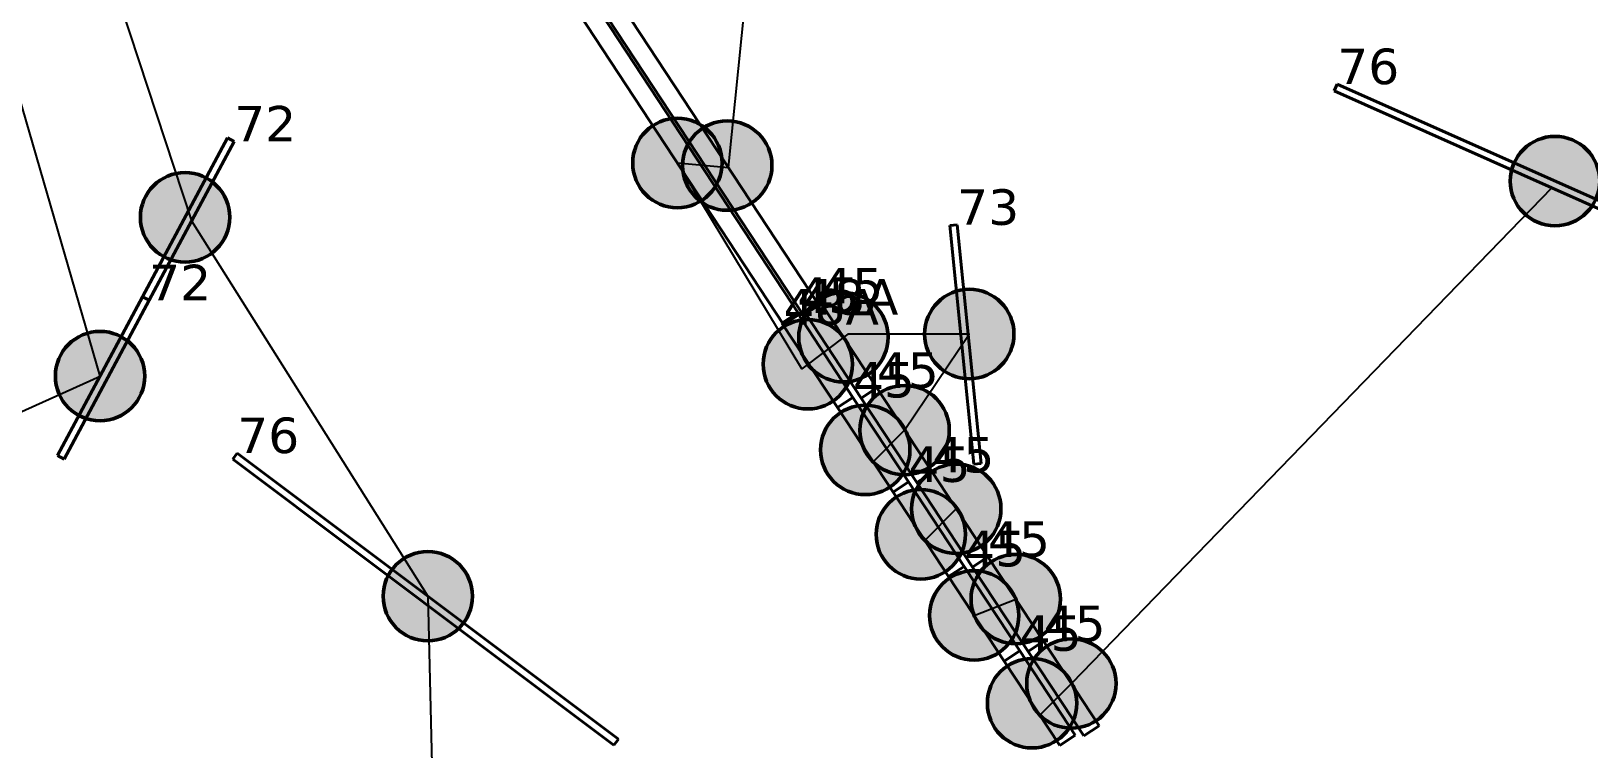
# Model space of a CAD drawing. Header units: millimetres. Extents: x -243740 to 150609, y -473655 to -165121.
# Drawn here: x 51901 to 59791, y -366017 to -362383 of the extents above; entities that cross this region are included whole.
import ezdxf

# ---------------------------------------------------------------- set-up
doc = ezdxf.new("R2010")
doc.units = ezdxf.units.MM
doc.linetypes.add('Штрих', pattern=[6.35, 3.175, -3.175])
doc.layers.add('_Гр.ЩД-1C.10.4.I6.8', color=6, linetype='Continuous')
doc.layers.add('Вставка', color=252, linetype='Continuous')
for name, color, linetype, lineweight in [('_освещение_dali', 3, 'Continuous', 50), ('A-ANNO-DIMS', 7, 'Continuous', 9), ('DLX_FL1_LUM 122', 1, 'Continuous', 40), ('DLX_LUM 14', 5, 'Continuous', 40), ('DLX_LUM 5', 5, 'Continuous', 40), ('DLX_LUM 6', 5, 'Continuous', 40), ('DLX_LUM 9', 5, 'Continuous', 40), ('АР_монолит', 252, 'Continuous', 50)]:
    doc.layers.add(name, color=color, linetype=linetype, lineweight=lineweight)
doc.styles.add('GOST 2.304', font='')
doc.styles.add('TableTextStyle', font='')
doc.styles.get('GOST 2.304').set_extended_font_data('GOST Common')
doc.styles.get('TableTextStyle').set_extended_font_data('VERDANA.TTF')
doc.linetypes.add('Truba', pattern='A,3e-05,[4,MSH_7,S=1,R=0,X=0,Y=0],-3.022072', length=3.022102)
doc.dimstyles.new('М-200', dxfattribs={"dimtxt": 400, "dimasz": 160, "dimexe": 200, "dimexo": 400, "dimgap": 50, "dimtad": 1, "dimdec": 0, "dimzin": 0, "dimdsep": 46, "dimtxsty": 'GOST 2.304', "dimblk": 'ARCHTICK', "dimcen": 180, "dimdle": 200, "dimadec": 0, "dimazin": 0, "dimtfac": 1, "dimtdec": 0, "dimtmove": 1, "dimatfit": 0, "dimfxl": 1, "dimtolj": 1, "dimtzin": 0, "dimarcsym": 0})

# ---------------------------------------------------------------- blocks, each defined once
blk = doc.blocks.new('_ArchTick')
at = {"color": 0, "linetype": 'ByBlock', "const_width": 0.15}
blk.add_lwpolyline([(-0.5, -0.5), (0.5, 0.5)], dxfattribs=at)
blk = doc.blocks.new('*D46')
at = {"layer": 'A-ANNO-DIMS', "color": 0, "lineweight": -2, "transparency": 16777216}
blk.add_arc((-165703.8, -113309.3), 107894.2, 269.999998, 325.999999, dxfattribs=at)
at = {"layer": 'Defpoints', "color": 0, "lineweight": 30, "transparency": 16777216}
for p in [(-165703.8, -113309.3), (-165703.8, -113309.3), (-75741.3, -173989.8), (-131171, -215527.9), (-165703.8, -221903.3)]:
    blk.add_point(p, dxfattribs=at)
at = {"layer": 'A-ANNO-DIMS', "color": 0, "lineweight": -2, "transparency": 16777216, "xscale": 160, "yscale": 160, "zscale": 160}
for p, rotation in [((-76255.4, -173643), 55.99999895826774), ((-165703.8, -221203.5), 179.9999981265246)]:
    blk.add_blockref('_ArchTick', p, dxfattribs=dict(at, rotation=rotation))
at = {"layer": 'A-ANNO-DIMS', "color": 0, "transparency": 16777216, "insert": (-114299.5, -207822), "char_height": 400, "attachment_point": 5, "rotation": 28.54122, "style": 'GOST 2.304'}
blk.add_mtext('\\A1;56,0%%D', dxfattribs=at)
blk = doc.blocks.new('A$Caabd1818')
at = {"layer": 'DLX_FL1_LUM 122'}
for points in [[(50843.9, 35390.9, 0), (51919.5, 33754.8, 0)], [(51919.5, 33754.8, 0), (50843.9, 35390.9, 0)], [(51919.5, 33754.8, 0), (50843.9, 35390.9, 0)], [(50843.9, 35390.9, 0), (51919.5, 33754.8, 0)], [(51742.2, 33653.4, 0), (50666.5, 35289.5, 0)], [(50666.5, 35289.5, 0), (51742.2, 33653.4, 0)], [(50666.5, 35289.5, 0), (51742.2, 33653.4, 0)], [(51742.2, 33653.4, 0), (50666.5, 35289.5, 0)], [(50745.1, 35341.1, 0), (51820.7, 33705, 0)], [(51820.7, 33705, 0), (50745.1, 35341.1, 0)], [(51820.7, 33705, 0), (50745.1, 35341.1, 0)], [(50745.1, 35341.1, 0), (51820.7, 33705, 0)], [(51840.9, 33703.2, 0), (50765.3, 35339.3, 0)], [(50765.3, 35339.3, 0), (51840.9, 33703.2, 0)], [(50765.3, 35339.3, 0), (51840.9, 33703.2, 0)], [(51840.9, 33703.2, 0), (50765.3, 35339.3, 0)], [(51820.7, 33705, 0), (51742.2, 33653.4, 0)], [(51742.2, 33653.4, 0), (51820.7, 33705, 0)], [(51742.2, 33653.4, 0), (51820.7, 33705, 0)], [(51820.7, 33705, 0), (51742.2, 33653.4, 0)], [(51820.7, 33705, 0), (51820.7, 33705, 0)], [(51820.7, 33705, 0), (51820.7, 33705, 0)], [(51919.5, 33754.8, 0), (51840.9, 33703.2, 0)], [(51840.9, 33703.2, 0), (51919.5, 33754.8, 0)], [(51840.9, 33703.2, 0), (51919.5, 33754.8, 0)], [(51919.5, 33754.8, 0), (51840.9, 33703.2, 0)], [(51840.9, 33703.2, 0), (51840.9, 33703.2, 0)], [(51840.9, 33703.2, 0), (51840.9, 33703.2, 0)], [(51919.5, 33754.8, 0), (51919.5, 33754.8, 0)], [(51919.5, 33754.8, 0), (51919.5, 33754.8, 0)], [(51742.2, 33653.4, 0), (51742.2, 33653.4, 0)], [(51742.2, 33653.4, 0), (51742.2, 33653.4, 0)]]:
    blk.add_polyline3d(points, dxfattribs=at)
at = {"layer": 'DLX_LUM 14'}
for points in [[(54531.3, 34836, 0), (54546.8, 34870.7, 0)], [(54546.8, 34870.7, 0), (54531.3, 34836, 0)], [(54546.8, 34870.7, 0), (54531.3, 34836, 0)], [(54531.3, 34836, 0), (54546.8, 34870.7, 0)], [(56736.7, 33854.4, 0), (54531.3, 34836, 0)], [(54531.3, 34836, 0), (54531.3, 34836, 0)], [(54531.3, 34836, 0), (56736.7, 33854.4, 0)], [(54531.3, 34836, 0), (54531.3, 34836, 0)], [(54531.3, 34836, 0), (56736.7, 33854.4, 0)], [(56736.7, 33854.4, 0), (54531.3, 34836, 0)], [(54546.8, 34870.7, 0), (54546.8, 34870.7, 0)], [(54546.8, 34870.7, 0), (56752.2, 33889.1, 0)], [(56752.2, 33889.1, 0), (54546.8, 34870.7, 0)], [(54546.8, 34870.7, 0), (54546.8, 34870.7, 0)], [(56752.2, 33889.1, 0), (54546.8, 34870.7, 0)], [(54546.8, 34870.7, 0), (56752.2, 33889.1, 0)], [(48952.4, 32972.2, 0), (48975.2, 33002.6, 0)], [(48975.2, 33002.6, 0), (48952.4, 32972.2, 0)], [(48975.2, 33002.6, 0), (48952.4, 32972.2, 0)], [(48952.4, 32972.2, 0), (48975.2, 33002.6, 0)], [(48975.2, 33002.6, 0), (48975.2, 33002.6, 0)], [(48975.2, 33002.6, 0), (50905.8, 31553.4, 0)], [(50905.8, 31553.4, 0), (48975.2, 33002.6, 0)], [(48975.2, 33002.6, 0), (48975.2, 33002.6, 0)], [(50905.8, 31553.4, 0), (48975.2, 33002.6, 0)], [(48975.2, 33002.6, 0), (50905.8, 31553.4, 0)], [(50883, 31523, 0), (48952.4, 32972.2, 0)], [(48952.4, 32972.2, 0), (48952.4, 32972.2, 0)], [(48952.4, 32972.2, 0), (50883, 31523, 0)], [(48952.4, 32972.2, 0), (48952.4, 32972.2, 0)], [(48952.4, 32972.2, 0), (50883, 31523, 0)], [(50883, 31523, 0), (48952.4, 32972.2, 0)], [(50905.8, 31553.4, 0), (50883, 31523, 0)], [(50883, 31523, 0), (50905.8, 31553.4, 0)], [(50883, 31523, 0), (50905.8, 31553.4, 0)], [(50905.8, 31553.4, 0), (50883, 31523, 0)], [(50883, 31523, 0), (50883, 31523, 0)], [(50883, 31523, 0), (50883, 31523, 0)], [(50905.8, 31553.4, 0), (50905.8, 31553.4, 0)], [(50905.8, 31553.4, 0), (50905.8, 31553.4, 0)]]:
    blk.add_polyline3d(points, dxfattribs=at)
at = {"layer": 'DLX_LUM 5'}
for points in [[(51733.6, 33660.2, 0), (51812.1, 33711.9, 0)], [(51812.1, 33711.9, 0), (51733.6, 33660.2, 0)], [(51812.1, 33711.9, 0), (51733.6, 33660.2, 0)], [(51733.6, 33660.2, 0), (51812.1, 33711.9, 0)], [(51812.1, 33711.9, 0), (51812.1, 33711.9, 0)], [(51812.1, 33711.9, 0), (52093.6, 33284.3, 0)], [(52093.6, 33284.3, 0), (51812.1, 33711.9, 0)], [(51812.1, 33711.9, 0), (51812.1, 33711.9, 0)], [(52093.6, 33284.3, 0), (51812.1, 33711.9, 0)], [(51812.1, 33711.9, 0), (52093.6, 33284.3, 0)], [(51854.4, 33708.4, 0), (51932.9, 33760.1, 0)], [(51932.9, 33760.1, 0), (51854.4, 33708.4, 0)], [(51932.9, 33760.1, 0), (51854.4, 33708.4, 0)], [(51854.4, 33708.4, 0), (51932.9, 33760.1, 0)], [(52136, 33280.8, 0), (51854.4, 33708.4, 0)], [(51854.4, 33708.4, 0), (51854.4, 33708.4, 0)], [(51854.4, 33708.4, 0), (52136, 33280.8, 0)], [(51854.4, 33708.4, 0), (51854.4, 33708.4, 0)], [(51854.4, 33708.4, 0), (52136, 33280.8, 0)], [(52136, 33280.8, 0), (51854.4, 33708.4, 0)], [(51932.9, 33760.1, 0), (51932.9, 33760.1, 0)], [(51932.9, 33760.1, 0), (52214.5, 33332.5, 0)], [(52214.5, 33332.5, 0), (51932.9, 33760.1, 0)], [(51932.9, 33760.1, 0), (51932.9, 33760.1, 0)], [(52214.5, 33332.5, 0), (51932.9, 33760.1, 0)], [(51932.9, 33760.1, 0), (52214.5, 33332.5, 0)], [(52015.1, 33232.6, 0), (51733.6, 33660.2, 0)], [(51733.6, 33660.2, 0), (51733.6, 33660.2, 0)], [(51733.6, 33660.2, 0), (52015.1, 33232.6, 0)], [(51733.6, 33660.2, 0), (51733.6, 33660.2, 0)], [(51733.6, 33660.2, 0), (52015.1, 33232.6, 0)], [(52015.1, 33232.6, 0), (51733.6, 33660.2, 0)], [(52214.5, 33332.5, 0), (52136, 33280.8, 0)], [(52136, 33280.8, 0), (52214.5, 33332.5, 0)], [(52136, 33280.8, 0), (52214.5, 33332.5, 0)], [(52214.5, 33332.5, 0), (52136, 33280.8, 0)], [(52136, 33280.8, 0), (52214.5, 33332.5, 0)], [(52214.5, 33332.5, 0), (52136, 33280.8, 0)], [(52214.5, 33332.5, 0), (52136, 33280.8, 0)], [(52136, 33280.8, 0), (52214.5, 33332.5, 0)], [(52214.5, 33332.5, 0), (52214.5, 33332.5, 0)], [(52214.5, 33332.5, 0), (52214.5, 33332.5, 0)], [(52214.5, 33332.5, 0), (52214.5, 33332.5, 0)], [(52214.5, 33332.5, 0), (52496.1, 32904.8, 0)], [(52496.1, 32904.8, 0), (52214.5, 33332.5, 0)], [(52214.5, 33332.5, 0), (52214.5, 33332.5, 0)], [(52496.1, 32904.8, 0), (52214.5, 33332.5, 0)], [(52214.5, 33332.5, 0), (52496.1, 32904.8, 0)], [(52093.6, 33284.3, 0), (52015.1, 33232.6, 0)], [(52015.1, 33232.6, 0), (52093.6, 33284.3, 0)], [(52015.1, 33232.6, 0), (52093.6, 33284.3, 0)], [(52093.6, 33284.3, 0), (52015.1, 33232.6, 0)], [(52015.1, 33232.6, 0), (52093.7, 33284.3, 0)], [(52093.7, 33284.3, 0), (52015.1, 33232.6, 0)], [(52093.7, 33284.3, 0), (52015.1, 33232.6, 0)], [(52015.1, 33232.6, 0), (52093.7, 33284.3, 0)], [(52015.1, 33232.6, 0), (52015.1, 33232.6, 0)], [(52015.1, 33232.6, 0), (52015.1, 33232.6, 0)], [(52296.7, 32805, 0), (52015.1, 33232.6, 0)], [(52015.1, 33232.6, 0), (52015.1, 33232.6, 0)], [(52015.1, 33232.6, 0), (52296.7, 32805, 0)], [(52015.1, 33232.6, 0), (52015.1, 33232.6, 0)], [(52015.1, 33232.6, 0), (52296.7, 32805, 0)], [(52296.7, 32805, 0), (52015.1, 33232.6, 0)], [(52093.6, 33284.3, 0), (52093.6, 33284.3, 0)], [(52093.6, 33284.3, 0), (52093.6, 33284.3, 0)], [(52093.7, 33284.3, 0), (52093.7, 33284.3, 0)], [(52093.7, 33284.3, 0), (52375.2, 32856.7, 0)], [(52375.2, 32856.7, 0), (52093.7, 33284.3, 0)], [(52093.7, 33284.3, 0), (52093.7, 33284.3, 0)], [(52375.2, 32856.7, 0), (52093.7, 33284.3, 0)], [(52093.7, 33284.3, 0), (52375.2, 32856.7, 0)], [(52136, 33280.8, 0), (52136, 33280.8, 0)], [(52136, 33280.8, 0), (52136, 33280.8, 0)], [(52417.5, 32853.1, 0), (52136, 33280.8, 0)], [(52136, 33280.8, 0), (52136, 33280.8, 0)], [(52136, 33280.8, 0), (52417.5, 32853.1, 0)], [(52136, 33280.8, 0), (52136, 33280.8, 0)], [(52136, 33280.8, 0), (52417.5, 32853.1, 0)], [(52417.5, 32853.1, 0), (52136, 33280.8, 0)], [(52496.1, 32904.8, 0), (52417.5, 32853.1, 0)], [(52417.5, 32853.1, 0), (52496.1, 32904.8, 0)], [(52417.5, 32853.1, 0), (52496.1, 32904.8, 0)], [(52496.1, 32904.8, 0), (52417.5, 32853.1, 0)], [(52417.6, 32853.1, 0), (52496.1, 32904.8, 0)], [(52496.1, 32904.8, 0), (52417.6, 32853.1, 0)], [(52496.1, 32904.8, 0), (52417.6, 32853.1, 0)], [(52417.6, 32853.1, 0), (52496.1, 32904.8, 0)], [(52496.1, 32904.8, 0), (52496.1, 32904.8, 0)], [(52496.1, 32904.8, 0), (52496.1, 32904.8, 0)], [(52496.1, 32904.8, 0), (52496.1, 32904.8, 0)], [(52496.1, 32904.8, 0), (52777.6, 32477.2, 0)], [(52777.6, 32477.2, 0), (52496.1, 32904.8, 0)], [(52496.1, 32904.8, 0), (52496.1, 32904.8, 0)], [(52777.6, 32477.2, 0), (52496.1, 32904.8, 0)], [(52496.1, 32904.8, 0), (52777.6, 32477.2, 0)], [(52375.2, 32856.7, 0), (52296.7, 32805, 0)], [(52296.7, 32805, 0), (52375.2, 32856.7, 0)], [(52296.7, 32805, 0), (52375.2, 32856.7, 0)], [(52375.2, 32856.7, 0), (52296.7, 32805, 0)], [(52296.7, 32805, 0), (52375.2, 32856.7, 0)], [(52375.2, 32856.7, 0), (52296.7, 32805, 0)], [(52375.2, 32856.7, 0), (52296.7, 32805, 0)], [(52296.7, 32805, 0), (52375.2, 32856.7, 0)], [(52375.2, 32856.7, 0), (52375.2, 32856.7, 0)], [(52375.2, 32856.7, 0), (52375.2, 32856.7, 0)], [(52375.2, 32856.7, 0), (52375.2, 32856.7, 0)], [(52375.2, 32856.7, 0), (52656.8, 32429.1, 0)], [(52656.8, 32429.1, 0), (52375.2, 32856.7, 0)], [(52375.2, 32856.7, 0), (52375.2, 32856.7, 0)], [(52656.8, 32429.1, 0), (52375.2, 32856.7, 0)], [(52375.2, 32856.7, 0), (52656.8, 32429.1, 0)], [(52417.5, 32853.1, 0), (52417.5, 32853.1, 0)], [(52417.5, 32853.1, 0), (52417.5, 32853.1, 0)], [(52699.1, 32425.5, 0), (52417.6, 32853.1, 0)], [(52417.6, 32853.1, 0), (52417.6, 32853.1, 0)], [(52417.6, 32853.1, 0), (52699.1, 32425.5, 0)], [(52417.6, 32853.1, 0), (52417.6, 32853.1, 0)], [(52417.6, 32853.1, 0), (52699.1, 32425.5, 0)], [(52699.1, 32425.5, 0), (52417.6, 32853.1, 0)], [(52296.7, 32805, 0), (52296.7, 32805, 0)], [(52296.7, 32805, 0), (52296.7, 32805, 0)], [(52578.3, 32377.4, 0), (52296.7, 32805, 0)], [(52296.7, 32805, 0), (52296.7, 32805, 0)], [(52296.7, 32805, 0), (52578.3, 32377.4, 0)], [(52296.7, 32805, 0), (52296.7, 32805, 0)], [(52296.7, 32805, 0), (52578.3, 32377.4, 0)], [(52578.3, 32377.4, 0), (52296.7, 32805, 0)], [(52656.8, 32429.1, 0), (52578.3, 32377.4, 0)], [(52578.3, 32377.4, 0), (52656.8, 32429.1, 0)], [(52578.3, 32377.4, 0), (52656.8, 32429.1, 0)], [(52656.8, 32429.1, 0), (52578.3, 32377.4, 0)], [(52578.3, 32377.4, 0), (52656.8, 32429.1, 0)], [(52656.8, 32429.1, 0), (52578.3, 32377.4, 0)], [(52656.8, 32429.1, 0), (52578.3, 32377.4, 0)], [(52578.3, 32377.4, 0), (52656.8, 32429.1, 0)], [(52656.8, 32429.1, 0), (52656.8, 32429.1, 0)], [(52656.8, 32429.1, 0), (52656.8, 32429.1, 0)], [(52656.8, 32429.1, 0), (52656.8, 32429.1, 0)], [(52656.8, 32429.1, 0), (52938.4, 32001.5, 0)], [(52938.4, 32001.5, 0), (52656.8, 32429.1, 0)], [(52656.8, 32429.1, 0), (52656.8, 32429.1, 0)], [(52938.4, 32001.5, 0), (52656.8, 32429.1, 0)], [(52656.8, 32429.1, 0), (52938.4, 32001.5, 0)], [(52777.6, 32477.2, 0), (52699.1, 32425.5, 0)], [(52699.1, 32425.5, 0), (52777.6, 32477.2, 0)], [(52699.1, 32425.5, 0), (52777.6, 32477.2, 0)], [(52777.6, 32477.2, 0), (52699.1, 32425.5, 0)], [(52699.1, 32425.5, 0), (52777.6, 32477.2, 0)], [(52777.6, 32477.2, 0), (52699.1, 32425.5, 0)], [(52777.6, 32477.2, 0), (52699.1, 32425.5, 0)], [(52699.1, 32425.5, 0), (52777.6, 32477.2, 0)], [(52777.6, 32477.2, 0), (52777.6, 32477.2, 0)], [(52777.6, 32477.2, 0), (52777.6, 32477.2, 0)], [(52777.6, 32477.2, 0), (52777.6, 32477.2, 0)], [(52777.6, 32477.2, 0), (53059.2, 32049.6, 0)], [(53059.2, 32049.6, 0), (52777.6, 32477.2, 0)], [(52777.6, 32477.2, 0), (52777.6, 32477.2, 0)], [(53059.2, 32049.6, 0), (52777.6, 32477.2, 0)], [(52777.6, 32477.2, 0), (53059.2, 32049.6, 0)], [(52578.3, 32377.4, 0), (52578.3, 32377.4, 0)], [(52578.3, 32377.4, 0), (52578.3, 32377.4, 0)], [(52859.9, 31949.8, 0), (52578.3, 32377.4, 0)], [(52578.3, 32377.4, 0), (52578.3, 32377.4, 0)], [(52578.3, 32377.4, 0), (52859.9, 31949.8, 0)], [(52578.3, 32377.4, 0), (52578.3, 32377.4, 0)], [(52578.3, 32377.4, 0), (52859.9, 31949.8, 0)], [(52859.9, 31949.8, 0), (52578.3, 32377.4, 0)], [(52699.1, 32425.5, 0), (52699.1, 32425.5, 0)], [(52699.1, 32425.5, 0), (52699.1, 32425.5, 0)], [(52980.7, 31997.9, 0), (52699.1, 32425.5, 0)], [(52699.1, 32425.5, 0), (52699.1, 32425.5, 0)], [(52699.1, 32425.5, 0), (52980.7, 31997.9, 0)], [(52699.1, 32425.5, 0), (52699.1, 32425.5, 0)], [(52699.1, 32425.5, 0), (52980.7, 31997.9, 0)], [(52980.7, 31997.9, 0), (52699.1, 32425.5, 0)], [(53059.2, 32049.6, 0), (52980.7, 31997.9, 0)], [(52980.7, 31997.9, 0), (53059.2, 32049.6, 0)], [(52980.7, 31997.9, 0), (53059.2, 32049.6, 0)], [(53059.2, 32049.6, 0), (52980.7, 31997.9, 0)], [(52980.7, 31997.9, 0), (53059.2, 32049.6, 0)], [(53059.2, 32049.6, 0), (52980.7, 31997.9, 0)], [(53059.2, 32049.6, 0), (52980.7, 31997.9, 0)], [(52980.7, 31997.9, 0), (53059.2, 32049.6, 0)], [(53059.2, 32049.6, 0), (53059.2, 32049.6, 0)], [(53059.2, 32049.6, 0), (53059.2, 32049.6, 0)], [(53059.2, 32049.6, 0), (53059.2, 32049.6, 0)], [(53059.2, 32049.6, 0), (53340.8, 31622, 0)], [(53340.8, 31622, 0), (53059.2, 32049.6, 0)], [(53059.2, 32049.6, 0), (53059.2, 32049.6, 0)], [(53340.8, 31622, 0), (53059.2, 32049.6, 0)], [(53059.2, 32049.6, 0), (53340.8, 31622, 0)], [(52938.4, 32001.5, 0), (52859.9, 31949.8, 0)], [(52859.9, 31949.8, 0), (52938.4, 32001.5, 0)], [(52859.9, 31949.8, 0), (52938.4, 32001.5, 0)], [(52938.4, 32001.5, 0), (52859.9, 31949.8, 0)], [(52859.9, 31949.8, 0), (52938.4, 32001.4, 0)], [(52938.4, 32001.4, 0), (52859.9, 31949.8, 0)], [(52938.4, 32001.4, 0), (52859.9, 31949.8, 0)], [(52859.9, 31949.8, 0), (52938.4, 32001.4, 0)], [(52938.4, 32001.5, 0), (52938.4, 32001.5, 0)], [(52938.4, 32001.5, 0), (52938.4, 32001.5, 0)], [(52938.4, 32001.4, 0), (52938.4, 32001.4, 0)], [(52938.4, 32001.4, 0), (53220, 31573.8, 0)], [(53220, 31573.8, 0), (52938.4, 32001.4, 0)], [(52938.4, 32001.4, 0), (52938.4, 32001.4, 0)], [(53220, 31573.8, 0), (52938.4, 32001.4, 0)], [(52938.4, 32001.4, 0), (53220, 31573.8, 0)], [(52980.7, 31997.9, 0), (52980.7, 31997.9, 0)], [(52980.7, 31997.9, 0), (52980.7, 31997.9, 0)], [(53262.3, 31570.3, 0), (52980.7, 31997.9, 0)], [(52980.7, 31997.9, 0), (52980.7, 31997.9, 0)], [(52980.7, 31997.9, 0), (53262.3, 31570.3, 0)], [(52980.7, 31997.9, 0), (52980.7, 31997.9, 0)], [(52980.7, 31997.9, 0), (53262.3, 31570.3, 0)], [(53262.3, 31570.3, 0), (52980.7, 31997.9, 0)], [(52859.9, 31949.8, 0), (52859.9, 31949.8, 0)], [(52859.9, 31949.8, 0), (52859.9, 31949.8, 0)], [(53141.5, 31522.1, 0), (52859.9, 31949.8, 0)], [(52859.9, 31949.8, 0), (52859.9, 31949.8, 0)], [(52859.9, 31949.8, 0), (53141.5, 31522.1, 0)], [(52859.9, 31949.8, 0), (52859.9, 31949.8, 0)], [(52859.9, 31949.8, 0), (53141.5, 31522.1, 0)], [(53141.5, 31522.1, 0), (52859.9, 31949.8, 0)], [(53220, 31573.8, 0), (53141.5, 31522.1, 0)], [(53141.5, 31522.1, 0), (53220, 31573.8, 0)], [(53141.5, 31522.1, 0), (53220, 31573.8, 0)], [(53220, 31573.8, 0), (53141.5, 31522.1, 0)], [(53220, 31573.8, 0), (53220, 31573.8, 0)], [(53220, 31573.8, 0), (53220, 31573.8, 0)], [(53340.8, 31622, 0), (53262.3, 31570.3, 0)], [(53262.3, 31570.3, 0), (53340.8, 31622, 0)], [(53262.3, 31570.3, 0), (53340.8, 31622, 0)], [(53340.8, 31622, 0), (53262.3, 31570.3, 0)], [(53262.3, 31570.3, 0), (53262.3, 31570.3, 0)], [(53262.3, 31570.3, 0), (53262.3, 31570.3, 0)], [(53340.8, 31622, 0), (53340.8, 31622, 0)], [(53340.8, 31622, 0), (53340.8, 31622, 0)], [(53141.5, 31522.1, 0), (53141.5, 31522.1, 0)], [(53141.5, 31522.1, 0), (53141.5, 31522.1, 0)]]:
    blk.add_polyline3d(points, dxfattribs=at)
at = {"layer": 'DLX_LUM 6'}
for points in [[(52583.7, 34154.5, 0), (52621.5, 34158.3, 0)], [(52621.5, 34158.3, 0), (52583.7, 34154.5, 0)], [(52621.5, 34158.3, 0), (52583.7, 34154.5, 0)], [(52583.7, 34154.5, 0), (52621.5, 34158.3, 0)], [(52705.4, 32946.6, 0), (52583.7, 34154.5, 0)], [(52583.7, 34154.5, 0), (52583.7, 34154.5, 0)], [(52583.7, 34154.5, 0), (52705.4, 32946.6, 0)], [(52583.7, 34154.5, 0), (52583.7, 34154.5, 0)], [(52583.7, 34154.5, 0), (52705.4, 32946.6, 0)], [(52705.4, 32946.6, 0), (52583.7, 34154.5, 0)], [(52621.5, 34158.3, 0), (52621.5, 34158.3, 0)], [(52621.5, 34158.3, 0), (52743.2, 32950.4, 0)], [(52743.2, 32950.4, 0), (52621.5, 34158.3, 0)], [(52621.5, 34158.3, 0), (52621.5, 34158.3, 0)], [(52743.2, 32950.4, 0), (52621.5, 34158.3, 0)], [(52621.5, 34158.3, 0), (52743.2, 32950.4, 0)], [(52743.2, 32950.4, 0), (52705.4, 32946.6, 0)], [(52705.4, 32946.6, 0), (52743.2, 32950.4, 0)], [(52705.4, 32946.6, 0), (52743.2, 32950.4, 0)], [(52743.2, 32950.4, 0), (52705.4, 32946.6, 0)], [(52705.4, 32946.6, 0), (52705.4, 32946.6, 0)], [(52705.4, 32946.6, 0), (52705.4, 32946.6, 0)], [(52743.2, 32950.4, 0), (52743.2, 32950.4, 0)], [(52743.2, 32950.4, 0), (52743.2, 32950.4, 0)]]:
    blk.add_polyline3d(points, dxfattribs=at)
at = {"layer": 'DLX_LUM 9'}
for points in [[(48495.6, 33794.4, 0), (48926.3, 34598.3, 0)], [(48926.3, 34598.3, 0), (48495.6, 33794.4, 0)], [(48926.3, 34598.3, 0), (48495.6, 33794.4, 0)], [(48495.6, 33794.4, 0), (48926.3, 34598.3, 0)], [(48959.7, 34580.3, 0), (48529.1, 33776.4, 0)], [(48529.1, 33776.4, 0), (48959.7, 34580.3, 0)], [(48529.1, 33776.4, 0), (48959.7, 34580.3, 0)], [(48959.7, 34580.3, 0), (48529.1, 33776.4, 0)], [(48926.3, 34598.3, 0), (48926.3, 34598.3, 0)], [(48926.3, 34598.3, 0), (48959.7, 34580.3, 0)], [(48959.7, 34580.3, 0), (48926.3, 34598.3, 0)], [(48926.3, 34598.3, 0), (48926.3, 34598.3, 0)], [(48959.7, 34580.3, 0), (48926.3, 34598.3, 0)], [(48926.3, 34598.3, 0), (48959.7, 34580.3, 0)], [(48959.7, 34580.3, 0), (48959.7, 34580.3, 0)], [(48959.7, 34580.3, 0), (48959.7, 34580.3, 0)], [(48064.9, 32990.5, 0), (48495.6, 33794.4, 0)], [(48495.6, 33794.4, 0), (48064.9, 32990.5, 0)], [(48495.6, 33794.4, 0), (48064.9, 32990.5, 0)], [(48064.9, 32990.5, 0), (48495.6, 33794.4, 0)], [(48529.1, 33776.4, 0), (48098.4, 32972.5, 0)], [(48098.4, 32972.5, 0), (48529.1, 33776.4, 0)], [(48098.4, 32972.5, 0), (48529.1, 33776.4, 0)], [(48529.1, 33776.4, 0), (48098.4, 32972.5, 0)], [(48495.6, 33794.4, 0), (48495.6, 33794.4, 0)], [(48529.1, 33776.4, 0), (48495.6, 33794.4, 0)], [(48495.6, 33794.4, 0), (48495.6, 33794.4, 0)], [(48495.6, 33794.4, 0), (48529.1, 33776.4, 0)], [(48495.6, 33794.4, 0), (48529.1, 33776.4, 0)], [(48529.1, 33776.4, 0), (48495.6, 33794.4, 0)], [(48495.6, 33794.4, 0), (48495.6, 33794.4, 0)], [(48495.6, 33794.4, 0), (48529.1, 33776.4, 0)], [(48529.1, 33776.4, 0), (48495.6, 33794.4, 0)], [(48495.6, 33794.4, 0), (48495.6, 33794.4, 0)], [(48529.1, 33776.4, 0), (48495.6, 33794.4, 0)], [(48495.6, 33794.4, 0), (48529.1, 33776.4, 0)], [(48529.1, 33776.4, 0), (48529.1, 33776.4, 0)], [(48529.1, 33776.4, 0), (48529.1, 33776.4, 0)], [(48529.1, 33776.4, 0), (48529.1, 33776.4, 0)], [(48529.1, 33776.4, 0), (48529.1, 33776.4, 0)], [(48064.9, 32990.5, 0), (48064.9, 32990.5, 0)], [(48098.4, 32972.5, 0), (48064.9, 32990.5, 0)], [(48064.9, 32990.5, 0), (48064.9, 32990.5, 0)], [(48064.9, 32990.5, 0), (48098.4, 32972.5, 0)], [(48064.9, 32990.5, 0), (48098.4, 32972.5, 0)], [(48098.4, 32972.5, 0), (48064.9, 32990.5, 0)], [(48098.4, 32972.5, 0), (48098.4, 32972.5, 0)], [(48098.4, 32972.5, 0), (48098.4, 32972.5, 0)]]:
    blk.add_polyline3d(points, dxfattribs=at)
blk = doc.blocks.new('A$Cab2378fa')
at = {"lineweight": 25}
h = blk.add_hatch(color=0, dxfattribs=at)
h.paths.add_polyline_path([(162.3, -156.8, 0.442338), (147.8, 177.8), (0, 0)])
h.paths.add_polyline_path([(-141.6, -170.3), (0, 0), (-163.2, 157.6, 0.430096)])
at = {"lineweight": 25, "true_color": 0xfff5f5}
h = blk.add_hatch(color=7, dxfattribs=at)
h.dxf.hatch_style = 1
h.paths.add_polyline_path([(0, 0), (-141.6, -170.3, 0.174923), (3, -222.4, 0.197808), (162.3, -156.8)])
h.paths.add_polyline_path([(-163.2, 157.6), (0, 0), (147.8, 177.8, 0.175398), (3, 230.2, 0.209014)])
blk.add_circle((3, 3.9), 226.3)
blk = doc.blocks.new('Оси200')
at = {"layer": 'A-ANNO-DIMS'}
dim = blk.add_angular_dim_2l(base=(-131171, -215527.9), line1=((-165703.8, -113309.3), (-75741.3, -173989.8)), line2=((-165703.8, -113309.3), (-165703.8, -221903.3)), text='56,0%%D', dimstyle='М-200', override={"dimadec": 2, "dimtmove": 2}, dxfattribs=at)
dim.commit()
dim.dimension.update_dxf_attribs({"geometry": '*D46', "text_midpoint": (-114299.5, -207822), "dimtype": 130})
blk = doc.blocks.new('A$C010e0e93')
at = {"layer": 'A-ANNO-DIMS'}
blk.add_blockref('Оси200', (404603.7, 213803.6), dxfattribs=at)

msp = doc.modelspace()

# ---------------------------------------------------------------- block references
at = {"layer": '_освещение_dali', "color": 1, "ltscale": 100}
for p in [(55171.1, -363054.3), (55423.7, -363067.3)]:
    msp.add_blockref('A$Cab2378fa', p, dxfattribs=at)

# ---------------------------------------------------------------- next in the draw order: block references
at = {"layer": 'Вставка', "linetype": 'Truba', "lineweight": 30, "ltscale": 100}
msp.add_blockref('A$C010e0e93', (-234640, -397437.2), dxfattribs=at)

# ---------------------------------------------------------------- next in the draw order: linework, layer by layer
at = {"layer": '_Гр.ЩД-1C.10.4.I6.8', "ltscale": 100}
for points in [[(57880.2, -358941.9), (61210.4, -363891.7), (59603.7, -363176.6), (57169.7, -365686), (57010.6, -365846.9), (56677.4, -365341), (56888.1, -365258.4), (56586.9, -364800.9), (56427.8, -364961.9), (56165.9, -364564.1), (56324.9, -364403.1), (56652.6, -363916.3), (56037.1, -363916.3), (55804.5, -364092.1), (55174, -363050.4), (55432.9, -363072.9), (55685.9, -360564.9)], [(51330.2, -359148.2), (52714.1, -363343.4), (53910.2, -365243.8), (53941.7, -366588.4), (55194.6, -368575), (53574.3, -369151.9), (53690.9, -368984.9), (53511, -367392.3), (52096.1, -367848.9), (51979.6, -368015.9), (50370.1, -366897.3), (50501.4, -366712.9), (50220.2, -365044.4), (52249.9, -364129.4), (51104.9, -360176.8), (29115.9, -366546.8), (34553, -385186.3), (27859.9, -386978.8), (28523.4, -389381.8)]]:
    msp.add_lwpolyline(points, dxfattribs=at)

# ---------------------------------------------------------------- next in the draw order: block references
at = {"layer": '_освещение_dali', "color": 5, "ltscale": 100}
for p in [(59616.2, -363145.8), (52677.6, -363329.4), (56012.3, -363936.7), (56649.7, -363920.2), (55831.7, -364073.2), (52246.9, -364133.3), (56322, -364407), (56122.7, -364506.9), (56583.9, -364804.8), (56404.2, -364934.5), (53907.2, -365247.7), (56885.1, -365262.3), (56674.4, -365344.9), (57166.7, -365689.9), (56967.4, -365789.7)]:
    msp.add_blockref('A$Cab2378fa', p, dxfattribs=at)
at = {"layer": 'Defpoints', "linetype": 'Truba', "ltscale": 100}
msp.add_blockref('A$Caabd1818', (3969.7, -397521.8), dxfattribs=at)

# ---------------------------------------------------------------- next in the draw order: texts
at = {"layer": '_освещение_dali', "color": 103, "true_color": 0x82d989, "style": 'TableTextStyle'}
for s, p in [('76', (58516.4, -362651.1)), ('72', (52929.4, -362941.5)), ('73', (56591.2, -363363.5)), ('72', (52498.7, -363745.4)), ('45', (55902.6, -363761.7)), ('48А', (55711.8, -363868.4)), ('45', (55781.7, -363809.9)), ('48А', (55810.6, -363818.6)), ('45', (56184.2, -364189.3)), ('45', (56063.3, -364237.5)), ('76', (52944.9, -364519.2)), ('45', (56344.9, -364665.1)), ('45', (56465.7, -364617)), ('45', (56747.3, -365044.6)), ('45', (56626.5, -365092.7)), ('45', (56908.1, -365520.3)), ('45', (57028.9, -365472.2))]:
    msp.add_text(s, height=180, dxfattribs=at).set_placement(p)

doc.saveas('drawing.dxf')
